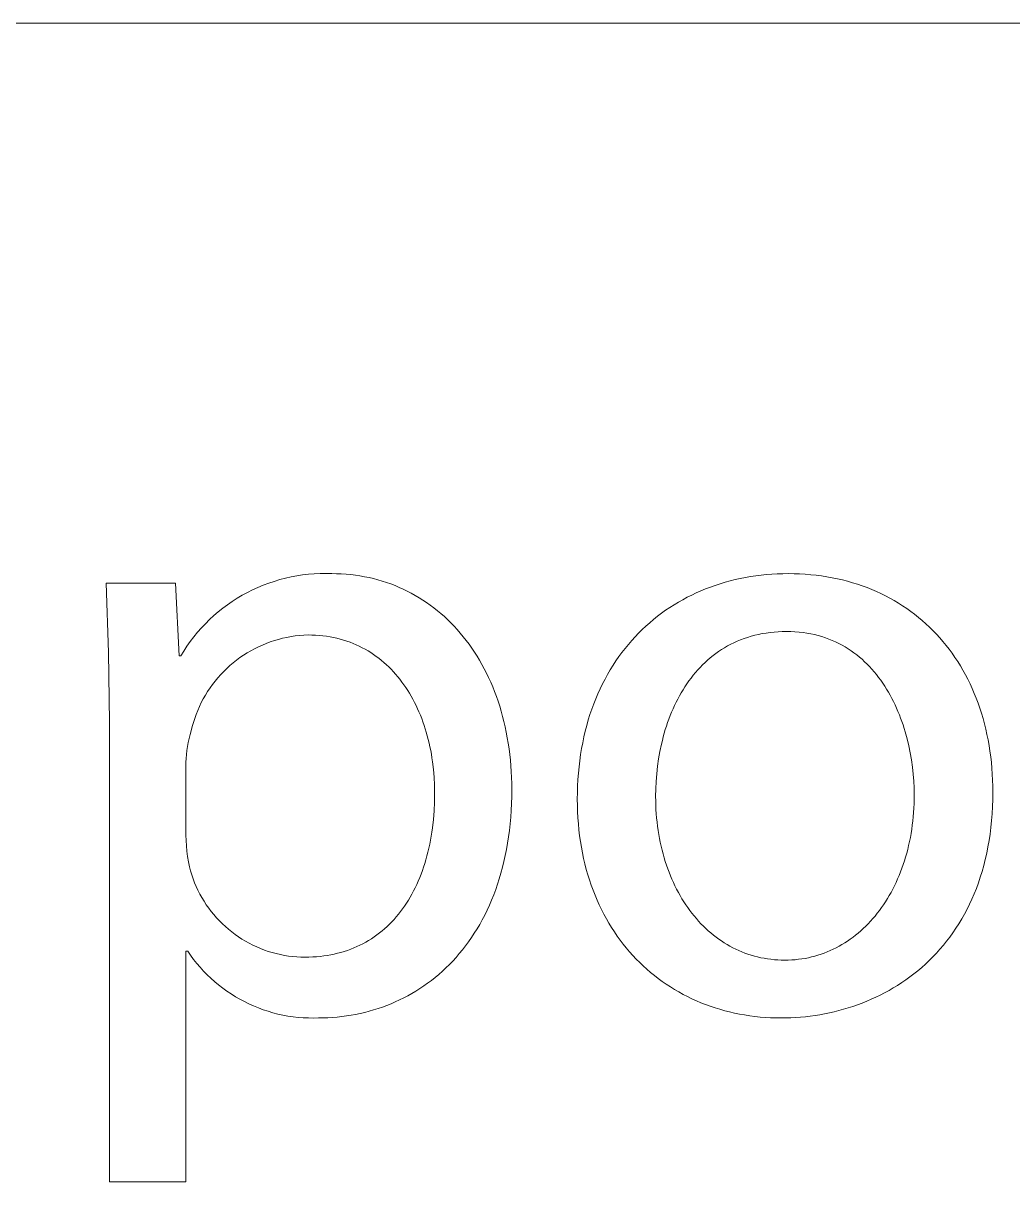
# Model space of a CAD drawing. Header units: millimetres. Extents: x 430 to 4403, y -1522 to 1254.
# Drawn here: x 4228.6 to 4273.4, y -1130.6 to -1078.1 of the extents above; entities that cross this region are included whole.
import ezdxf

# ---------------------------------------------------------------- set-up
doc = ezdxf.new("R2010")
doc.units = ezdxf.units.MM
doc.header["$MEASUREMENT"] = 0
doc.layers.add('Domyślny', color=7, linetype='Continuous', true_color=0x000000)

msp = doc.modelspace()

# ---------------------------------------------------------------- linework, layer by layer
at = {"layer": 'Domyślny', "color": 18, "lineweight": 15, "true_color": 0x000000}
for p, q in [((4399.218, -1078.095), (2901.531, -1078.095)), ((4241.809, -1103.034), (4242.072, -1103.021)), ((4242.072, -1103.021), (4242.336, -1103.018)), ((4242.336, -1103.018), (4242.6, -1103.025)), ((4242.6, -1103.025), (4242.818, -1103.027)), ((4232.49, -1106.603), (4232.386, -1103.461)), ((4232.386, -1103.461), (4235.522, -1103.461)), ((4235.522, -1103.461), (4235.694, -1106.755)), ((4239.5, -1103.551), (4239.747, -1103.458)), ((4239.747, -1103.458), (4239.997, -1103.374)), ((4239.997, -1103.374), (4240.25, -1103.298)), ((4240.25, -1103.298), (4240.505, -1103.232)), ((4240.505, -1103.232), (4240.763, -1103.174)), ((4240.763, -1103.174), (4241.022, -1103.125)), ((4241.022, -1103.125), (4241.283, -1103.085)), ((4241.283, -1103.085), (4241.545, -1103.055)), ((4241.545, -1103.055), (4241.809, -1103.034)), ((4242.818, -1103.027), (4243.033, -1103.036)), ((4243.033, -1103.036), (4243.247, -1103.05)), ((4243.247, -1103.05), (4243.459, -1103.07)), ((4243.459, -1103.07), (4243.669, -1103.095)), ((4243.669, -1103.095), (4243.877, -1103.126)), ((4243.877, -1103.126), (4244.083, -1103.163)), ((4244.083, -1103.163), (4244.287, -1103.205)), ((4244.287, -1103.205), (4244.489, -1103.252)), ((4244.489, -1103.252), (4244.689, -1103.305)), ((4244.689, -1103.305), (4244.886, -1103.363)), ((4244.886, -1103.363), (4245.082, -1103.426)), ((4245.082, -1103.426), (4245.274, -1103.494)), ((4245.274, -1103.494), (4245.465, -1103.568)), ((4259.964, -1103.556), (4260.186, -1103.483)), ((4260.186, -1103.483), (4260.41, -1103.416)), ((4260.41, -1103.416), (4260.636, -1103.354)), ((4260.636, -1103.354), (4260.865, -1103.298)), ((4260.865, -1103.298), (4261.096, -1103.246)), ((4261.096, -1103.246), (4261.33, -1103.2)), ((4261.33, -1103.2), (4261.565, -1103.16)), ((4261.565, -1103.16), (4261.803, -1103.124)), ((4261.803, -1103.124), (4262.043, -1103.094)), ((4262.043, -1103.094), (4262.285, -1103.07)), ((4262.285, -1103.07), (4262.529, -1103.051)), ((4262.529, -1103.051), (4262.774, -1103.037)), ((4262.774, -1103.037), (4263.022, -1103.029)), ((4263.022, -1103.029), (4263.271, -1103.026)), ((4263.271, -1103.026), (4263.529, -1103.029)), ((4263.529, -1103.029), (4263.784, -1103.038)), ((4263.784, -1103.038), (4264.037, -1103.052)), ((4264.037, -1103.052), (4264.286, -1103.072)), ((4264.286, -1103.072), (4264.533, -1103.098)), ((4264.533, -1103.098), (4264.777, -1103.13)), ((4264.777, -1103.13), (4265.018, -1103.167)), ((4265.018, -1103.167), (4265.257, -1103.21)), ((4265.257, -1103.21), (4265.492, -1103.258)), ((4265.492, -1103.258), (4265.724, -1103.311)), ((4265.724, -1103.311), (4265.953, -1103.37)), ((4265.953, -1103.37), (4266.179, -1103.435)), ((4266.179, -1103.435), (4266.402, -1103.504)), ((4266.402, -1103.504), (4266.622, -1103.579)), ((4238.321, -1104.142), (4238.548, -1104.007)), ((4238.548, -1104.007), (4238.78, -1103.881)), ((4238.78, -1103.881), (4239.016, -1103.763)), ((4239.016, -1103.763), (4239.256, -1103.653)), ((4239.256, -1103.653), (4239.5, -1103.551)), ((4245.465, -1103.568), (4245.653, -1103.646)), ((4245.653, -1103.646), (4245.838, -1103.73)), ((4245.838, -1103.73), (4246.021, -1103.819)), ((4246.021, -1103.819), (4246.201, -1103.912)), ((4246.201, -1103.912), (4246.379, -1104.011)), ((4246.379, -1104.011), (4246.554, -1104.114)), ((4258.693, -1104.097), (4258.898, -1103.994)), ((4258.898, -1103.994), (4259.105, -1103.896)), ((4259.105, -1103.896), (4259.316, -1103.803)), ((4259.316, -1103.803), (4259.529, -1103.716)), ((4259.529, -1103.716), (4259.745, -1103.633)), ((4259.745, -1103.633), (4259.964, -1103.556)), ((4266.622, -1103.579), (4266.838, -1103.659)), ((4266.838, -1103.659), (4267.051, -1103.744)), ((4267.051, -1103.744), (4267.261, -1103.834)), ((4267.261, -1103.834), (4267.467, -1103.93)), ((4267.467, -1103.93), (4267.67, -1104.03)), ((4267.67, -1104.03), (4267.869, -1104.135)), ((4237.463, -1104.756), (4237.669, -1104.591)), ((4237.669, -1104.591), (4237.881, -1104.434)), ((4237.881, -1104.434), (4238.099, -1104.284)), ((4238.099, -1104.284), (4238.321, -1104.142)), ((4246.554, -1104.114), (4246.726, -1104.223)), ((4246.726, -1104.223), (4246.895, -1104.336)), ((4246.895, -1104.336), (4247.062, -1104.454)), ((4247.062, -1104.454), (4247.225, -1104.576)), ((4247.225, -1104.576), (4247.386, -1104.703)), ((4257.717, -1104.686), (4257.906, -1104.559)), ((4257.906, -1104.559), (4258.098, -1104.436)), ((4258.098, -1104.436), (4258.293, -1104.318)), ((4258.293, -1104.318), (4258.491, -1104.205)), ((4258.491, -1104.205), (4258.693, -1104.097)), ((4267.869, -1104.135), (4268.065, -1104.245)), ((4268.065, -1104.245), (4268.258, -1104.36)), ((4268.258, -1104.36), (4268.446, -1104.48)), ((4268.446, -1104.48), (4268.632, -1104.605)), ((4236.88, -1105.292), (4237.068, -1105.106)), ((4237.068, -1105.106), (4237.263, -1104.928)), ((4237.263, -1104.928), (4237.463, -1104.756)), ((4247.386, -1104.703), (4247.543, -1104.835)), ((4247.543, -1104.835), (4247.698, -1104.972)), ((4247.698, -1104.972), (4247.849, -1105.112)), ((4247.849, -1105.112), (4247.997, -1105.258)), ((4256.997, -1105.246), (4257.172, -1105.099)), ((4257.172, -1105.099), (4257.35, -1104.957)), ((4257.35, -1104.957), (4257.532, -1104.819)), ((4257.532, -1104.819), (4257.717, -1104.686)), ((4268.632, -1104.605), (4268.813, -1104.734)), ((4268.813, -1104.734), (4268.991, -1104.868)), ((4268.991, -1104.868), (4269.164, -1105.006)), ((4269.164, -1105.006), (4269.334, -1105.149)), ((4236.524, -1105.681), (4236.699, -1105.483)), ((4236.699, -1105.483), (4236.88, -1105.292)), ((4247.997, -1105.258), (4248.142, -1105.408)), ((4248.142, -1105.408), (4248.283, -1105.562)), ((4248.283, -1105.562), (4248.421, -1105.72)), ((4256.495, -1105.717), (4256.659, -1105.555)), ((4256.659, -1105.555), (4256.826, -1105.398)), ((4256.826, -1105.398), (4256.997, -1105.246)), ((4263, -1105.648), (4262.811, -1105.656)), ((4263.192, -1105.645), (4263, -1105.648)), ((4263.384, -1105.648), (4263.192, -1105.645)), ((4269.334, -1105.149), (4269.501, -1105.297)), ((4269.501, -1105.297), (4269.663, -1105.449)), ((4269.663, -1105.449), (4269.821, -1105.605)), ((4269.821, -1105.605), (4269.975, -1105.766)), ((4236.043, -1106.31), (4236.196, -1106.095)), ((4236.196, -1106.095), (4236.357, -1105.885)), ((4236.357, -1105.885), (4236.524, -1105.681)), ((4239.819, -1106.118), (4239.637, -1106.186)), ((4240.003, -1106.057), (4239.819, -1106.118)), ((4240.189, -1106.002), (4240.003, -1106.057)), ((4240.377, -1105.954), (4240.189, -1106.002)), ((4240.566, -1105.912), (4240.377, -1105.954)), ((4240.757, -1105.877), (4240.566, -1105.912)), ((4240.949, -1105.848), (4240.757, -1105.877)), ((4241.141, -1105.826), (4240.949, -1105.848)), ((4241.335, -1105.811), (4241.141, -1105.826)), ((4241.528, -1105.803), (4241.335, -1105.811)), ((4241.7, -1105.805), (4241.528, -1105.803)), ((4241.87, -1105.812), (4241.7, -1105.805)), ((4242.037, -1105.824), (4241.87, -1105.812)), ((4242.201, -1105.841), (4242.037, -1105.824)), ((4242.363, -1105.862), (4242.201, -1105.841)), ((4242.523, -1105.887), (4242.363, -1105.862)), ((4242.68, -1105.918), (4242.523, -1105.887)), ((4242.834, -1105.952), (4242.68, -1105.918)), ((4242.987, -1105.991), (4242.834, -1105.952)), ((4243.136, -1106.034), (4242.987, -1105.991)), ((4243.283, -1106.081), (4243.136, -1106.034)), ((4243.428, -1106.132), (4243.283, -1106.081)), ((4243.57, -1106.188), (4243.428, -1106.132)), ((4248.421, -1105.72), (4248.556, -1105.883)), ((4248.556, -1105.883), (4248.687, -1106.05)), ((4248.687, -1106.05), (4248.815, -1106.221)), ((4256.029, -1106.229), (4256.181, -1106.054)), ((4256.181, -1106.054), (4256.336, -1105.883)), ((4256.336, -1105.883), (4256.495, -1105.717)), ((4260.811, -1106.152), (4260.666, -1106.224)), ((4260.96, -1106.085), (4260.811, -1106.152)), ((4261.112, -1106.022), (4260.96, -1106.085)), ((4261.267, -1105.964), (4261.112, -1106.022)), ((4261.425, -1105.91), (4261.267, -1105.964)), ((4261.587, -1105.861), (4261.425, -1105.91)), ((4261.752, -1105.817), (4261.587, -1105.861)), ((4261.92, -1105.777), (4261.752, -1105.817)), ((4262.092, -1105.743), (4261.92, -1105.777)), ((4262.267, -1105.714), (4262.092, -1105.743)), ((4262.445, -1105.689), (4262.267, -1105.714)), ((4262.626, -1105.67), (4262.445, -1105.689)), ((4262.811, -1105.656), (4262.626, -1105.67)), ((4263.573, -1105.657), (4263.384, -1105.648)), ((4263.758, -1105.672), (4263.573, -1105.657)), ((4263.939, -1105.693), (4263.758, -1105.672)), ((4264.117, -1105.719), (4263.939, -1105.693)), ((4264.291, -1105.75), (4264.117, -1105.719)), ((4264.462, -1105.787), (4264.291, -1105.75)), ((4264.629, -1105.829), (4264.462, -1105.787)), ((4264.793, -1105.876), (4264.629, -1105.829)), ((4264.953, -1105.929), (4264.793, -1105.876)), ((4265.11, -1105.986), (4264.953, -1105.929)), ((4265.263, -1106.048), (4265.11, -1105.986)), ((4265.413, -1106.115), (4265.263, -1106.048)), ((4265.559, -1106.186), (4265.413, -1106.115)), ((4269.975, -1105.766), (4270.126, -1105.931)), ((4270.126, -1105.931), (4270.272, -1106.101)), ((4270.272, -1106.101), (4270.414, -1106.274)), ((4232.532, -1109.745), (4232.49, -1106.603)), ((4235.76, -1106.755), (4235.898, -1106.53)), ((4235.898, -1106.53), (4236.043, -1106.31)), ((4238.77, -1106.616), (4238.606, -1106.72)), ((4238.937, -1106.518), (4238.77, -1106.616)), ((4239.108, -1106.426), (4238.937, -1106.518)), ((4239.282, -1106.34), (4239.108, -1106.426)), ((4239.458, -1106.26), (4239.282, -1106.34)), ((4239.637, -1106.186), (4239.458, -1106.26)), ((4243.709, -1106.247), (4243.57, -1106.188)), ((4243.846, -1106.311), (4243.709, -1106.247)), ((4243.981, -1106.378), (4243.846, -1106.311)), ((4244.113, -1106.449), (4243.981, -1106.378)), ((4244.242, -1106.524), (4244.113, -1106.449)), ((4244.369, -1106.603), (4244.242, -1106.524)), ((4244.493, -1106.685), (4244.369, -1106.603)), ((4244.614, -1106.771), (4244.493, -1106.685)), ((4248.815, -1106.221), (4248.939, -1106.396)), ((4248.939, -1106.396), (4249.06, -1106.576)), ((4249.06, -1106.576), (4249.177, -1106.759)), ((4255.6, -1106.784), (4255.739, -1106.594)), ((4255.739, -1106.594), (4255.882, -1106.41)), ((4255.882, -1106.41), (4256.029, -1106.229)), ((4259.988, -1106.644), (4259.862, -1106.739)), ((4260.117, -1106.552), (4259.988, -1106.644)), ((4260.25, -1106.464), (4260.117, -1106.552)), ((4260.385, -1106.38), (4260.25, -1106.464)), ((4260.524, -1106.3), (4260.385, -1106.38)), ((4260.666, -1106.224), (4260.524, -1106.3)), ((4265.702, -1106.261), (4265.559, -1106.186)), ((4265.842, -1106.341), (4265.702, -1106.261)), ((4265.978, -1106.426), (4265.842, -1106.341)), ((4266.111, -1106.514), (4265.978, -1106.426)), ((4266.241, -1106.606), (4266.111, -1106.514)), ((4266.368, -1106.703), (4266.241, -1106.606)), ((4270.414, -1106.274), (4270.552, -1106.452)), ((4270.552, -1106.452), (4270.685, -1106.634)), ((4270.685, -1106.634), (4270.814, -1106.82)), ((4235.694, -1106.755), (4235.76, -1106.755)), ((4237.99, -1107.19), (4237.847, -1107.321)), ((4238.138, -1107.065), (4237.99, -1107.19)), ((4238.29, -1106.945), (4238.138, -1107.065)), ((4238.446, -1106.83), (4238.29, -1106.945)), ((4238.606, -1106.72), (4238.446, -1106.83)), ((4244.733, -1106.86), (4244.614, -1106.771)), ((4244.849, -1106.953), (4244.733, -1106.86)), ((4244.963, -1107.049), (4244.849, -1106.953)), ((4245.074, -1107.148), (4244.963, -1107.049)), ((4245.183, -1107.251), (4245.074, -1107.148)), ((4249.177, -1106.759), (4249.29, -1106.947)), ((4249.29, -1106.947), (4249.399, -1107.138)), ((4249.399, -1107.138), (4249.505, -1107.334)), ((4255.21, -1107.38), (4255.335, -1107.176)), ((4255.335, -1107.176), (4255.465, -1106.978)), ((4255.465, -1106.978), (4255.6, -1106.784)), ((4259.389, -1107.158), (4259.278, -1107.271)), ((4259.502, -1107.048), (4259.389, -1107.158)), ((4259.619, -1106.941), (4259.502, -1107.048)), ((4259.739, -1106.839), (4259.619, -1106.941)), ((4259.862, -1106.739), (4259.739, -1106.839)), ((4266.491, -1106.802), (4266.368, -1106.703)), ((4266.611, -1106.906), (4266.491, -1106.802)), ((4266.727, -1107.013), (4266.611, -1106.906)), ((4266.841, -1107.124), (4266.727, -1107.013)), ((4266.951, -1107.238), (4266.841, -1107.124)), ((4270.814, -1106.82), (4270.939, -1107.01)), ((4270.939, -1107.01), (4271.06, -1107.204)), ((4271.06, -1107.204), (4271.176, -1107.401)), ((4237.445, -1107.742), (4237.322, -1107.891)), ((4237.574, -1107.597), (4237.445, -1107.742)), ((4237.708, -1107.457), (4237.574, -1107.597)), ((4237.847, -1107.321), (4237.708, -1107.457)), ((4245.288, -1107.357), (4245.183, -1107.251)), ((4245.391, -1107.466), (4245.288, -1107.357)), ((4245.492, -1107.578), (4245.391, -1107.466)), ((4245.59, -1107.694), (4245.492, -1107.578)), ((4245.685, -1107.812), (4245.59, -1107.694)), ((4249.505, -1107.334), (4249.606, -1107.533)), ((4249.606, -1107.533), (4249.704, -1107.736)), ((4249.704, -1107.736), (4249.798, -1107.943)), ((4254.972, -1107.799), (4255.089, -1107.587)), ((4255.089, -1107.587), (4255.21, -1107.38)), ((4258.965, -1107.629), (4258.867, -1107.754)), ((4259.067, -1107.506), (4258.965, -1107.629)), ((4259.171, -1107.387), (4259.067, -1107.506)), ((4259.278, -1107.271), (4259.171, -1107.387)), ((4267.058, -1107.355), (4266.951, -1107.238)), ((4267.162, -1107.475), (4267.058, -1107.355)), ((4267.263, -1107.598), (4267.162, -1107.475)), ((4267.361, -1107.724), (4267.263, -1107.598)), ((4267.455, -1107.853), (4267.361, -1107.724)), ((4271.176, -1107.401), (4271.288, -1107.603)), ((4271.288, -1107.603), (4271.395, -1107.809)), ((4237.09, -1108.202), (4236.982, -1108.363)), ((4237.203, -1108.044), (4237.09, -1108.202)), ((4237.322, -1107.891), (4237.203, -1108.044)), ((4245.777, -1107.933), (4245.685, -1107.812)), ((4245.867, -1108.057), (4245.777, -1107.933)), ((4245.954, -1108.183), (4245.867, -1108.057)), ((4246.038, -1108.313), (4245.954, -1108.183)), ((4249.798, -1107.943), (4249.887, -1108.153)), ((4249.887, -1108.153), (4249.973, -1108.368)), ((4254.651, -1108.462), (4254.753, -1108.237)), ((4254.753, -1108.237), (4254.86, -1108.016)), ((4254.86, -1108.016), (4254.972, -1107.799)), ((4258.591, -1108.147), (4258.505, -1108.284)), ((4258.68, -1108.014), (4258.591, -1108.147)), ((4258.772, -1107.883), (4258.68, -1108.014)), ((4258.867, -1107.754), (4258.772, -1107.883)), ((4267.547, -1107.984), (4267.455, -1107.853)), ((4267.635, -1108.118), (4267.547, -1107.984)), ((4267.721, -1108.254), (4267.635, -1108.118)), ((4267.803, -1108.393), (4267.721, -1108.254)), ((4271.395, -1107.809), (4271.498, -1108.018)), ((4271.498, -1108.018), (4271.596, -1108.231)), ((4271.596, -1108.231), (4271.69, -1108.448)), ((4236.784, -1108.696), (4236.694, -1108.868)), ((4236.88, -1108.528), (4236.784, -1108.696)), ((4236.982, -1108.363), (4236.88, -1108.528)), ((4246.119, -1108.445), (4246.038, -1108.313)), ((4246.198, -1108.579), (4246.119, -1108.445)), ((4246.274, -1108.716), (4246.198, -1108.579)), ((4246.347, -1108.856), (4246.274, -1108.716)), ((4249.973, -1108.368), (4250.054, -1108.585)), ((4250.054, -1108.585), (4250.131, -1108.807)), ((4254.462, -1108.925), (4254.554, -1108.691)), ((4254.554, -1108.691), (4254.651, -1108.462)), ((4258.265, -1108.707), (4258.191, -1108.853)), ((4258.342, -1108.564), (4258.265, -1108.707)), ((4258.422, -1108.422), (4258.342, -1108.564)), ((4258.505, -1108.284), (4258.422, -1108.422)), ((4267.883, -1108.533), (4267.803, -1108.393)), ((4267.959, -1108.676), (4267.883, -1108.533)), ((4268.033, -1108.821), (4267.959, -1108.676)), ((4271.69, -1108.448), (4271.779, -1108.668)), ((4271.779, -1108.668), (4271.863, -1108.892)), ((4236.532, -1109.22), (4236.46, -1109.4)), ((4236.61, -1109.043), (4236.532, -1109.22)), ((4236.694, -1108.868), (4236.61, -1109.043)), ((4246.418, -1108.998), (4246.347, -1108.856)), ((4246.486, -1109.142), (4246.418, -1108.998)), ((4246.55, -1109.289), (4246.486, -1109.142)), ((4246.613, -1109.438), (4246.55, -1109.289)), ((4250.131, -1108.807), (4250.204, -1109.032)), ((4250.204, -1109.032), (4250.273, -1109.26)), ((4250.273, -1109.26), (4250.337, -1109.492)), ((4254.292, -1109.406), (4254.374, -1109.164)), ((4254.374, -1109.164), (4254.462, -1108.925)), ((4257.986, -1109.302), (4257.924, -1109.456)), ((4258.051, -1109.151), (4257.986, -1109.302)), ((4258.12, -1109.001), (4258.051, -1109.151)), ((4258.191, -1108.853), (4258.12, -1109.001)), ((4268.103, -1108.967), (4268.033, -1108.821)), ((4268.171, -1109.115), (4268.103, -1108.967)), ((4268.236, -1109.265), (4268.171, -1109.115)), ((4268.298, -1109.416), (4268.236, -1109.265)), ((4271.863, -1108.892), (4271.942, -1109.119)), ((4271.942, -1109.119), (4272.017, -1109.35)), ((4232.532, -1130.57), (4232.532, -1109.745)), ((4236.335, -1109.767), (4236.283, -1109.954)), ((4236.394, -1109.583), (4236.335, -1109.767)), ((4236.46, -1109.4), (4236.394, -1109.583)), ((4246.672, -1109.588), (4246.613, -1109.438)), ((4246.728, -1109.741), (4246.672, -1109.588)), ((4246.782, -1109.896), (4246.728, -1109.741)), ((4250.337, -1109.492), (4250.397, -1109.728)), ((4250.397, -1109.728), (4250.452, -1109.967)), ((4254.143, -1109.904), (4254.215, -1109.653)), ((4254.215, -1109.653), (4254.292, -1109.406)), ((4257.808, -1109.769), (4257.754, -1109.927)), ((4257.864, -1109.612), (4257.808, -1109.769)), ((4257.924, -1109.456), (4257.864, -1109.612)), ((4268.357, -1109.569), (4268.298, -1109.416)), ((4268.413, -1109.723), (4268.357, -1109.569)), ((4268.466, -1109.878), (4268.413, -1109.723)), ((4272.017, -1109.35), (4272.087, -1109.585)), ((4272.087, -1109.585), (4272.151, -1109.823)), ((4272.151, -1109.823), (4272.211, -1110.064)), ((4236.187, -1110.317), (4236.143, -1110.493)), ((4236.236, -1110.142), (4236.187, -1110.317)), ((4236.283, -1109.954), (4236.236, -1110.142)), ((4246.833, -1110.053), (4246.782, -1109.896)), ((4246.881, -1110.212), (4246.833, -1110.053)), ((4246.926, -1110.373), (4246.881, -1110.212)), ((4250.452, -1109.967), (4250.503, -1110.209)), ((4250.503, -1110.209), (4250.549, -1110.454)), ((4254.016, -1110.419), (4254.077, -1110.16)), ((4254.077, -1110.16), (4254.143, -1109.904)), ((4257.655, -1110.249), (4257.61, -1110.412)), ((4257.703, -1110.088), (4257.655, -1110.249)), ((4257.754, -1109.927), (4257.703, -1110.088)), ((4268.517, -1110.034), (4268.466, -1109.878)), ((4268.565, -1110.191), (4268.517, -1110.034)), ((4268.652, -1110.507), (4268.565, -1110.191)), ((4272.211, -1110.064), (4272.266, -1110.308)), ((4272.266, -1110.308), (4272.316, -1110.556)), ((4236.071, -1110.849), (4236.044, -1111.029)), ((4236.104, -1110.671), (4236.071, -1110.849)), ((4236.143, -1110.493), (4236.104, -1110.671)), ((4246.969, -1110.535), (4246.926, -1110.373)), ((4247.008, -1110.7), (4246.969, -1110.535)), ((4247.045, -1110.865), (4247.008, -1110.7)), ((4247.079, -1111.033), (4247.045, -1110.865)), ((4250.549, -1110.454), (4250.591, -1110.703)), ((4250.591, -1110.703), (4250.628, -1110.954)), ((4253.911, -1110.951), (4253.961, -1110.683)), ((4253.961, -1110.683), (4254.016, -1110.419)), ((4257.528, -1110.741), (4257.458, -1111.075)), ((4257.568, -1110.576), (4257.528, -1110.741)), ((4257.61, -1110.412), (4257.568, -1110.576)), ((4268.729, -1110.825), (4268.652, -1110.507)), ((4268.795, -1111.145), (4268.729, -1110.825)), ((4272.316, -1110.556), (4272.361, -1110.806)), ((4272.361, -1110.806), (4272.401, -1111.06)), ((4236.008, -1111.39), (4235.998, -1111.571)), ((4236.023, -1111.209), (4236.008, -1111.39)), ((4236.044, -1111.029), (4236.023, -1111.209)), ((4247.109, -1111.202), (4247.079, -1111.033)), ((4247.137, -1111.372), (4247.109, -1111.202)), ((4247.162, -1111.544), (4247.137, -1111.372)), ((4250.628, -1110.954), (4250.66, -1111.209)), ((4250.66, -1111.209), (4250.687, -1111.467)), ((4253.827, -1111.499), (4253.866, -1111.223)), ((4253.866, -1111.223), (4253.911, -1110.951)), ((4257.398, -1111.411), (4257.35, -1111.751)), ((4257.458, -1111.075), (4257.398, -1111.411)), ((4268.85, -1111.465), (4268.795, -1111.145)), ((4272.401, -1111.06), (4272.435, -1111.317)), ((4272.435, -1111.317), (4272.465, -1111.578)), ((4235.998, -1111.571), (4235.998, -1114.866)), ((4247.204, -1111.891), (4247.162, -1111.544)), ((4247.233, -1112.243), (4247.204, -1111.891)), ((4250.687, -1111.467), (4250.71, -1111.728)), ((4250.71, -1111.728), (4250.727, -1111.992)), ((4253.767, -1112.063), (4253.795, -1111.779)), ((4253.795, -1111.779), (4253.827, -1111.499)), ((4257.35, -1111.751), (4257.312, -1112.092)), ((4268.895, -1111.785), (4268.85, -1111.465)), ((4268.929, -1112.103), (4268.895, -1111.785)), ((4272.465, -1111.578), (4272.489, -1111.841)), ((4272.489, -1111.841), (4272.508, -1112.107)), ((4247.251, -1112.6), (4247.233, -1112.243)), ((4250.727, -1111.992), (4250.74, -1112.259)), ((4250.74, -1112.259), (4250.747, -1112.529)), ((4253.731, -1112.643), (4253.746, -1112.351)), ((4253.746, -1112.351), (4253.767, -1112.063)), ((4257.286, -1112.435), (4257.27, -1112.778)), ((4257.312, -1112.092), (4257.286, -1112.435)), ((4268.954, -1112.42), (4268.929, -1112.103)), ((4268.968, -1112.732), (4268.954, -1112.42)), ((4272.508, -1112.107), (4272.521, -1112.376)), ((4272.521, -1112.376), (4272.529, -1112.647)), ((4247.257, -1112.96), (4247.251, -1112.6)), ((4247.251, -1113.369), (4247.257, -1112.96)), ((4250.747, -1112.529), (4250.75, -1112.802)), ((4250.75, -1112.802), (4250.747, -1113.123)), ((4253.719, -1113.24), (4253.722, -1112.939)), ((4253.722, -1112.939), (4253.731, -1112.643)), ((4257.27, -1112.778), (4257.264, -1113.12)), ((4268.973, -1113.041), (4268.968, -1112.732)), ((4272.529, -1112.647), (4272.532, -1112.922)), ((4272.532, -1112.922), (4272.529, -1113.253)), ((4247.232, -1113.77), (4247.251, -1113.369)), ((4250.738, -1113.44), (4250.723, -1113.752)), ((4250.747, -1113.123), (4250.738, -1113.44)), ((4253.722, -1113.524), (4253.719, -1113.24)), ((4257.264, -1113.12), (4257.266, -1113.318)), ((4257.266, -1113.318), (4257.272, -1113.513)), ((4257.272, -1113.513), (4257.28, -1113.707)), ((4268.957, -1113.642), (4268.966, -1113.443)), ((4268.966, -1113.443), (4268.971, -1113.243)), ((4268.971, -1113.243), (4268.973, -1113.041)), ((4272.529, -1113.253), (4272.518, -1113.578)), ((4247.201, -1114.162), (4247.232, -1113.77)), ((4250.723, -1113.752), (4250.702, -1114.058)), ((4253.731, -1113.805), (4253.722, -1113.524)), ((4253.745, -1114.082), (4253.731, -1113.805)), ((4257.28, -1113.707), (4257.293, -1113.899)), ((4257.293, -1113.899), (4257.308, -1114.09)), ((4268.908, -1114.226), (4268.928, -1114.033)), ((4268.928, -1114.033), (4268.944, -1113.838)), ((4268.944, -1113.838), (4268.957, -1113.642)), ((4272.5, -1113.897), (4272.476, -1114.21)), ((4272.518, -1113.578), (4272.5, -1113.897)), ((4247.131, -1114.733), (4247.157, -1114.545)), ((4247.157, -1114.545), (4247.201, -1114.162)), ((4250.675, -1114.359), (4250.642, -1114.656)), ((4250.702, -1114.058), (4250.675, -1114.359)), ((4253.765, -1114.356), (4253.745, -1114.082)), ((4253.791, -1114.626), (4253.765, -1114.356)), ((4257.308, -1114.09), (4257.327, -1114.278)), ((4257.327, -1114.278), (4257.35, -1114.465)), ((4257.35, -1114.465), (4257.376, -1114.651)), ((4268.859, -1114.605), (4268.885, -1114.416)), ((4268.885, -1114.416), (4268.908, -1114.226)), ((4272.444, -1114.517), (4272.406, -1114.819)), ((4272.476, -1114.21), (4272.444, -1114.517)), ((4235.998, -1114.866), (4236.006, -1115.108)), ((4247.069, -1115.102), (4247.102, -1114.918)), ((4247.102, -1114.918), (4247.131, -1114.733)), ((4250.604, -1114.947), (4250.56, -1115.233)), ((4250.642, -1114.656), (4250.604, -1114.947)), ((4253.823, -1114.893), (4253.791, -1114.626)), ((4253.86, -1115.157), (4253.823, -1114.893)), ((4257.376, -1114.651), (4257.405, -1114.834)), ((4257.405, -1114.834), (4257.437, -1115.015)), ((4257.437, -1115.015), (4257.473, -1115.194)), ((4268.759, -1115.159), (4268.796, -1114.976)), ((4268.796, -1114.976), (4268.829, -1114.792)), ((4268.829, -1114.792), (4268.859, -1114.605)), ((4272.406, -1114.819), (4272.362, -1115.115)), ((4236.006, -1115.108), (4236.022, -1115.349)), ((4236.022, -1115.349), (4236.045, -1115.59)), ((4236.045, -1115.59), (4236.075, -1115.83)), ((4246.954, -1115.637), (4246.995, -1115.461)), ((4246.995, -1115.461), (4247.034, -1115.283)), ((4247.034, -1115.283), (4247.069, -1115.102)), ((4250.511, -1115.514), (4250.457, -1115.79)), ((4250.56, -1115.233), (4250.511, -1115.514)), ((4253.902, -1115.416), (4253.86, -1115.157)), ((4253.95, -1115.673), (4253.902, -1115.416)), ((4257.473, -1115.194), (4257.512, -1115.371)), ((4257.512, -1115.371), (4257.554, -1115.547)), ((4257.554, -1115.547), (4257.599, -1115.719)), ((4268.63, -1115.692), (4268.676, -1115.517)), ((4268.676, -1115.517), (4268.719, -1115.339)), ((4268.719, -1115.339), (4268.759, -1115.159)), ((4272.311, -1115.405), (4272.254, -1115.69)), ((4272.362, -1115.115), (4272.311, -1115.405)), ((4236.075, -1115.83), (4236.112, -1116.07)), ((4236.112, -1116.07), (4236.157, -1116.308)), ((4246.812, -1116.149), (4246.862, -1115.981)), ((4246.862, -1115.981), (4246.91, -1115.81)), ((4246.91, -1115.81), (4246.954, -1115.637)), ((4250.397, -1116.06), (4250.332, -1116.326)), ((4250.457, -1115.79), (4250.397, -1116.06)), ((4254.003, -1115.925), (4253.95, -1115.673)), ((4254.062, -1116.174), (4254.003, -1115.925)), ((4257.599, -1115.719), (4257.647, -1115.89)), ((4257.647, -1115.89), (4257.698, -1116.059)), ((4257.698, -1116.059), (4257.752, -1116.225)), ((4268.473, -1116.205), (4268.528, -1116.036)), ((4268.528, -1116.036), (4268.581, -1115.865)), ((4268.581, -1115.865), (4268.63, -1115.692)), ((4272.191, -1115.968), (4272.121, -1116.241)), ((4272.254, -1115.69), (4272.191, -1115.968)), ((4236.157, -1116.308), (4236.206, -1116.49)), ((4236.206, -1116.49), (4236.261, -1116.67)), ((4246.582, -1116.794), (4246.644, -1116.637)), ((4246.644, -1116.637), (4246.703, -1116.477)), ((4246.703, -1116.477), (4246.759, -1116.314)), ((4246.759, -1116.314), (4246.812, -1116.149)), ((4250.262, -1116.586), (4250.187, -1116.842)), ((4250.332, -1116.326), (4250.262, -1116.586)), ((4254.125, -1116.419), (4254.062, -1116.174)), ((4254.194, -1116.66), (4254.125, -1116.419)), ((4254.268, -1116.898), (4254.194, -1116.66)), ((4257.752, -1116.225), (4257.81, -1116.389)), ((4257.81, -1116.389), (4257.87, -1116.55)), ((4257.87, -1116.55), (4257.933, -1116.709)), ((4268.288, -1116.695), (4268.353, -1116.534)), ((4268.353, -1116.534), (4268.414, -1116.371)), ((4268.414, -1116.371), (4268.473, -1116.205)), ((4272.046, -1116.509), (4271.965, -1116.771)), ((4272.121, -1116.241), (4272.046, -1116.509)), ((4236.261, -1116.67), (4236.323, -1116.848)), ((4236.323, -1116.848), (4236.39, -1117.023)), ((4236.39, -1117.023), (4236.464, -1117.197)), ((4246.379, -1117.249), (4246.45, -1117.1)), ((4246.45, -1117.1), (4246.517, -1116.949)), ((4246.517, -1116.949), (4246.582, -1116.794)), ((4250.106, -1117.092), (4250.022, -1117.337)), ((4250.187, -1116.842), (4250.106, -1117.092)), ((4254.347, -1117.131), (4254.268, -1116.898)), ((4254.431, -1117.361), (4254.347, -1117.131)), ((4257.933, -1116.709), (4257.999, -1116.865)), ((4257.999, -1116.865), (4258.068, -1117.019)), ((4258.068, -1117.019), (4258.14, -1117.171)), ((4258.14, -1117.171), (4258.215, -1117.319)), ((4268.001, -1117.312), (4268.077, -1117.162)), ((4268.077, -1117.162), (4268.15, -1117.009)), ((4268.15, -1117.009), (4268.221, -1116.853)), ((4268.221, -1116.853), (4268.288, -1116.695)), ((4271.878, -1117.027), (4271.786, -1117.278)), ((4271.965, -1116.771), (4271.878, -1117.027)), ((4236.464, -1117.197), (4236.544, -1117.367)), ((4236.544, -1117.367), (4236.63, -1117.535)), ((4236.63, -1117.535), (4236.721, -1117.7)), ((4236.721, -1117.7), (4236.818, -1117.861)), ((4246.07, -1117.814), (4246.151, -1117.677)), ((4246.151, -1117.677), (4246.23, -1117.538)), ((4246.23, -1117.538), (4246.306, -1117.395)), ((4246.306, -1117.395), (4246.379, -1117.249)), ((4249.932, -1117.577), (4249.838, -1117.813)), ((4250.022, -1117.337), (4249.932, -1117.577)), ((4254.519, -1117.587), (4254.431, -1117.361)), ((4254.612, -1117.809), (4254.519, -1117.587)), ((4258.215, -1117.319), (4258.292, -1117.465)), ((4258.292, -1117.465), (4258.372, -1117.609)), ((4258.372, -1117.609), (4258.455, -1117.749)), ((4267.757, -1117.745), (4267.841, -1117.603)), ((4267.841, -1117.603), (4267.923, -1117.459)), ((4267.923, -1117.459), (4268.001, -1117.312)), ((4271.688, -1117.523), (4271.586, -1117.762)), ((4271.786, -1117.278), (4271.688, -1117.523)), ((4236.818, -1117.861), (4236.921, -1118.019)), ((4236.921, -1118.019), (4237.029, -1118.173)), ((4237.029, -1118.173), (4237.143, -1118.324)), ((4245.716, -1118.33), (4245.808, -1118.206)), ((4245.808, -1118.206), (4245.898, -1118.079)), ((4245.898, -1118.079), (4245.985, -1117.948)), ((4245.985, -1117.948), (4246.07, -1117.814)), ((4249.739, -1118.042), (4249.636, -1118.267)), ((4249.838, -1117.813), (4249.739, -1118.042)), ((4254.711, -1118.027), (4254.612, -1117.809)), ((4254.813, -1118.241), (4254.711, -1118.027)), ((4254.921, -1118.45), (4254.813, -1118.241)), ((4258.455, -1117.749), (4258.54, -1117.887)), ((4258.54, -1117.887), (4258.629, -1118.021)), ((4258.629, -1118.021), (4258.719, -1118.153)), ((4258.719, -1118.153), (4258.813, -1118.282)), ((4267.395, -1118.281), (4267.489, -1118.152)), ((4267.489, -1118.152), (4267.581, -1118.019)), ((4267.581, -1118.019), (4267.67, -1117.884)), ((4267.67, -1117.884), (4267.757, -1117.745)), ((4271.364, -1118.225), (4271.246, -1118.448)), ((4271.477, -1117.996), (4271.364, -1118.225)), ((4271.586, -1117.762), (4271.477, -1117.996)), ((4237.143, -1118.324), (4237.261, -1118.47)), ((4237.261, -1118.47), (4237.385, -1118.612)), ((4237.385, -1118.612), (4237.514, -1118.75)), ((4237.514, -1118.75), (4237.647, -1118.883)), ((4245.318, -1118.795), (4245.422, -1118.683)), ((4245.422, -1118.683), (4245.522, -1118.569)), ((4245.522, -1118.569), (4245.62, -1118.451)), ((4245.62, -1118.451), (4245.716, -1118.33)), ((4249.416, -1118.702), (4249.3, -1118.911)), ((4249.528, -1118.487), (4249.416, -1118.702)), ((4249.636, -1118.267), (4249.528, -1118.487)), ((4255.033, -1118.656), (4254.921, -1118.45)), ((4255.149, -1118.858), (4255.033, -1118.656)), ((4258.813, -1118.282), (4258.908, -1118.408)), ((4258.908, -1118.408), (4259.007, -1118.53)), ((4259.007, -1118.53), (4259.107, -1118.65)), ((4259.107, -1118.65), (4259.211, -1118.766)), ((4259.211, -1118.766), (4259.316, -1118.879)), ((4266.993, -1118.768), (4267.097, -1118.651)), ((4267.097, -1118.651), (4267.199, -1118.531)), ((4267.199, -1118.531), (4267.298, -1118.408)), ((4267.298, -1118.408), (4267.395, -1118.281)), ((4271.123, -1118.666), (4270.995, -1118.878)), ((4271.246, -1118.448), (4271.123, -1118.666)), ((4237.647, -1118.883), (4237.785, -1119.011)), ((4237.785, -1119.011), (4237.927, -1119.134)), ((4237.927, -1119.134), (4238.073, -1119.253)), ((4238.073, -1119.253), (4238.224, -1119.366)), ((4244.762, -1119.299), (4244.879, -1119.205)), ((4244.879, -1119.205), (4244.992, -1119.107)), ((4244.992, -1119.107), (4245.104, -1119.007)), ((4245.104, -1119.007), (4245.212, -1118.902)), ((4245.212, -1118.902), (4245.318, -1118.795)), ((4249.179, -1119.116), (4249.055, -1119.315)), ((4249.3, -1118.911), (4249.179, -1119.116)), ((4255.27, -1119.055), (4255.149, -1118.858)), ((4255.395, -1119.249), (4255.27, -1119.055)), ((4255.524, -1119.438), (4255.395, -1119.249)), ((4259.316, -1118.879), (4259.424, -1118.989)), ((4259.424, -1118.989), (4259.534, -1119.095)), ((4259.534, -1119.095), (4259.647, -1119.198)), ((4259.647, -1119.198), (4259.762, -1119.298)), ((4266.438, -1119.301), (4266.553, -1119.201)), ((4266.553, -1119.201), (4266.666, -1119.098)), ((4266.666, -1119.098), (4266.777, -1118.991)), ((4266.777, -1118.991), (4266.886, -1118.881)), ((4266.886, -1118.881), (4266.993, -1118.768)), ((4270.726, -1119.286), (4270.585, -1119.482)), ((4270.863, -1119.085), (4270.726, -1119.286)), ((4270.995, -1118.878), (4270.863, -1119.085)), ((4238.224, -1119.366), (4238.378, -1119.474)), ((4238.378, -1119.474), (4238.536, -1119.577)), ((4238.536, -1119.577), (4238.698, -1119.674)), ((4238.698, -1119.674), (4238.863, -1119.765)), ((4238.863, -1119.765), (4239.03, -1119.85)), ((4243.875, -1119.854), (4244.009, -1119.785)), ((4244.009, -1119.785), (4244.141, -1119.714)), ((4244.141, -1119.714), (4244.27, -1119.638)), ((4244.27, -1119.638), (4244.397, -1119.559)), ((4244.397, -1119.559), (4244.521, -1119.476)), ((4244.521, -1119.476), (4244.643, -1119.389)), ((4244.643, -1119.389), (4244.762, -1119.299)), ((4248.795, -1119.699), (4248.659, -1119.883)), ((4248.927, -1119.51), (4248.795, -1119.699)), ((4249.055, -1119.315), (4248.927, -1119.51)), ((4255.658, -1119.622), (4255.524, -1119.438)), ((4255.795, -1119.803), (4255.658, -1119.622)), ((4255.937, -1119.979), (4255.795, -1119.803)), ((4259.762, -1119.298), (4259.879, -1119.394)), ((4259.879, -1119.394), (4259.998, -1119.487)), ((4259.998, -1119.487), (4260.12, -1119.576)), ((4260.12, -1119.576), (4260.243, -1119.661)), ((4260.243, -1119.661), (4260.369, -1119.743)), ((4260.369, -1119.743), (4260.497, -1119.821)), ((4265.701, -1119.823), (4265.829, -1119.746)), ((4265.829, -1119.746), (4265.955, -1119.664)), ((4265.955, -1119.664), (4266.079, -1119.579)), ((4266.079, -1119.579), (4266.2, -1119.49)), ((4266.2, -1119.49), (4266.32, -1119.397)), ((4266.32, -1119.397), (4266.438, -1119.301)), ((4270.439, -1119.672), (4270.29, -1119.858)), ((4270.585, -1119.482), (4270.439, -1119.672)), ((4236.078, -1120.118), (4235.998, -1120.118)), ((4235.998, -1120.118), (4235.998, -1130.57)), ((4236.209, -1120.309), (4236.078, -1120.118)), ((4236.347, -1120.495), (4236.209, -1120.309)), ((4239.03, -1119.85), (4239.201, -1119.93)), ((4239.201, -1119.93), (4239.375, -1120.003)), ((4239.375, -1120.003), (4239.55, -1120.071)), ((4239.55, -1120.071), (4239.729, -1120.132)), ((4239.729, -1120.132), (4239.909, -1120.187)), ((4239.909, -1120.187), (4240.091, -1120.236)), ((4240.091, -1120.236), (4240.274, -1120.278)), ((4240.274, -1120.278), (4240.459, -1120.314)), ((4240.459, -1120.314), (4240.645, -1120.343)), ((4242.072, -1120.361), (4242.236, -1120.341)), ((4242.236, -1120.341), (4242.397, -1120.317)), ((4242.397, -1120.317), (4242.555, -1120.289)), ((4242.555, -1120.289), (4242.712, -1120.257)), ((4242.712, -1120.257), (4242.865, -1120.221)), ((4242.865, -1120.221), (4243.017, -1120.18)), ((4243.017, -1120.18), (4243.166, -1120.136)), ((4243.166, -1120.136), (4243.313, -1120.087)), ((4243.313, -1120.087), (4243.457, -1120.035)), ((4243.457, -1120.035), (4243.599, -1119.978)), ((4243.599, -1119.978), (4243.738, -1119.918)), ((4243.738, -1119.918), (4243.875, -1119.854)), ((4248.376, -1120.236), (4248.229, -1120.405)), ((4248.519, -1120.062), (4248.376, -1120.236)), ((4248.659, -1119.883), (4248.519, -1120.062)), ((4256.083, -1120.151), (4255.937, -1119.979)), ((4256.233, -1120.318), (4256.083, -1120.151)), ((4256.386, -1120.481), (4256.233, -1120.318)), ((4260.497, -1119.821), (4260.627, -1119.895)), ((4260.627, -1119.895), (4260.758, -1119.965)), ((4260.758, -1119.965), (4260.892, -1120.032)), ((4260.892, -1120.032), (4261.028, -1120.094)), ((4261.028, -1120.094), (4261.166, -1120.153)), ((4261.166, -1120.153), (4261.305, -1120.207)), ((4261.305, -1120.207), (4261.446, -1120.258)), ((4261.446, -1120.258), (4261.589, -1120.304)), ((4261.589, -1120.304), (4261.734, -1120.346)), ((4264.47, -1120.347), (4264.614, -1120.305)), ((4264.614, -1120.305), (4264.756, -1120.259)), ((4264.756, -1120.259), (4264.896, -1120.209)), ((4264.896, -1120.209), (4265.035, -1120.155)), ((4265.035, -1120.155), (4265.172, -1120.096)), ((4265.172, -1120.096), (4265.307, -1120.034)), ((4265.307, -1120.034), (4265.44, -1119.968)), ((4265.44, -1119.968), (4265.572, -1119.898)), ((4265.572, -1119.898), (4265.701, -1119.823)), ((4269.979, -1120.212), (4269.817, -1120.382)), ((4270.136, -1120.038), (4269.979, -1120.212)), ((4270.29, -1119.858), (4270.136, -1120.038)), ((4236.491, -1120.677), (4236.347, -1120.495)), ((4236.641, -1120.854), (4236.491, -1120.677)), ((4236.798, -1121.025), (4236.641, -1120.854)), ((4240.645, -1120.343), (4240.832, -1120.366)), ((4240.832, -1120.366), (4241.02, -1120.383)), ((4241.02, -1120.383), (4241.208, -1120.393)), ((4241.208, -1120.393), (4241.396, -1120.396)), ((4241.396, -1120.396), (4241.569, -1120.394)), ((4241.569, -1120.394), (4241.739, -1120.387)), ((4241.739, -1120.387), (4241.907, -1120.376)), ((4241.907, -1120.376), (4242.072, -1120.361)), ((4247.926, -1120.728), (4247.769, -1120.882)), ((4248.079, -1120.569), (4247.926, -1120.728)), ((4248.229, -1120.405), (4248.079, -1120.569)), ((4256.544, -1120.64), (4256.386, -1120.481)), ((4256.705, -1120.794), (4256.544, -1120.64)), ((4256.87, -1120.944), (4256.705, -1120.794)), ((4261.734, -1120.346), (4261.881, -1120.384)), ((4261.881, -1120.384), (4262.029, -1120.418)), ((4262.029, -1120.418), (4262.179, -1120.447)), ((4262.179, -1120.447), (4262.331, -1120.472)), ((4262.331, -1120.472), (4262.484, -1120.493)), ((4262.484, -1120.493), (4262.639, -1120.509)), ((4262.639, -1120.509), (4262.795, -1120.52)), ((4262.795, -1120.52), (4262.953, -1120.527)), ((4262.953, -1120.527), (4263.112, -1120.529)), ((4263.112, -1120.529), (4263.269, -1120.527)), ((4263.269, -1120.527), (4263.424, -1120.52)), ((4263.424, -1120.52), (4263.577, -1120.509)), ((4263.577, -1120.509), (4263.73, -1120.493)), ((4263.73, -1120.493), (4263.881, -1120.472)), ((4263.881, -1120.472), (4264.03, -1120.448)), ((4264.03, -1120.448), (4264.178, -1120.419)), ((4264.178, -1120.419), (4264.325, -1120.385)), ((4264.325, -1120.385), (4264.47, -1120.347)), ((4269.312, -1120.858), (4269.137, -1121.007)), ((4269.484, -1120.705), (4269.312, -1120.858)), ((4269.653, -1120.546), (4269.484, -1120.705)), ((4269.817, -1120.382), (4269.653, -1120.546)), ((4236.96, -1121.191), (4236.798, -1121.025)), ((4237.127, -1121.351), (4236.96, -1121.191)), ((4237.3, -1121.506), (4237.127, -1121.351)), ((4247.28, -1121.313), (4247.112, -1121.447)), ((4247.446, -1121.174), (4247.28, -1121.313)), ((4247.609, -1121.031), (4247.446, -1121.174)), ((4247.769, -1120.882), (4247.609, -1121.031)), ((4257.038, -1121.088), (4256.87, -1120.944)), ((4257.21, -1121.229), (4257.038, -1121.088)), ((4257.386, -1121.364), (4257.21, -1121.229)), ((4257.564, -1121.495), (4257.386, -1121.364)), ((4268.778, -1121.288), (4268.594, -1121.421)), ((4268.959, -1121.15), (4268.778, -1121.288)), ((4269.137, -1121.007), (4268.959, -1121.15)), ((4237.479, -1121.654), (4237.3, -1121.506)), ((4237.662, -1121.796), (4237.479, -1121.654)), ((4237.85, -1121.932), (4237.662, -1121.796)), ((4246.589, -1121.817), (4246.41, -1121.93)), ((4246.766, -1121.699), (4246.589, -1121.817)), ((4246.94, -1121.575), (4246.766, -1121.699)), ((4247.112, -1121.447), (4246.94, -1121.575)), ((4257.747, -1121.622), (4257.564, -1121.495)), ((4257.932, -1121.743), (4257.747, -1121.622)), ((4258.121, -1121.86), (4257.932, -1121.743)), ((4258.313, -1121.972), (4258.121, -1121.86)), ((4267.83, -1121.903), (4267.633, -1122.01)), ((4268.025, -1121.79), (4267.83, -1121.903)), ((4268.217, -1121.672), (4268.025, -1121.79)), ((4268.407, -1121.549), (4268.217, -1121.672)), ((4268.594, -1121.421), (4268.407, -1121.549)), ((4238.042, -1122.062), (4237.85, -1121.932)), ((4238.239, -1122.184), (4238.042, -1122.062)), ((4238.439, -1122.3), (4238.239, -1122.184)), ((4238.644, -1122.41), (4238.439, -1122.3)), ((4238.852, -1122.512), (4238.644, -1122.41)), ((4245.478, -1122.421), (4245.286, -1122.504)), ((4245.669, -1122.333), (4245.478, -1122.421)), ((4245.857, -1122.24), (4245.669, -1122.333)), ((4246.044, -1122.142), (4245.857, -1122.24)), ((4246.228, -1122.039), (4246.044, -1122.142)), ((4246.41, -1121.93), (4246.228, -1122.039)), ((4258.508, -1122.079), (4258.313, -1121.972)), ((4258.706, -1122.181), (4258.508, -1122.079)), ((4258.907, -1122.279), (4258.706, -1122.181)), ((4259.11, -1122.371), (4258.907, -1122.279)), ((4259.317, -1122.458), (4259.11, -1122.371)), ((4266.824, -1122.391), (4266.618, -1122.474)), ((4267.03, -1122.303), (4266.824, -1122.391)), ((4267.233, -1122.211), (4267.03, -1122.303)), ((4267.434, -1122.113), (4267.233, -1122.211)), ((4267.633, -1122.01), (4267.434, -1122.113)), ((4239.064, -1122.606), (4238.852, -1122.512)), ((4239.279, -1122.694), (4239.064, -1122.606)), ((4239.496, -1122.774), (4239.279, -1122.694)), ((4239.717, -1122.847), (4239.496, -1122.774)), ((4239.939, -1122.912), (4239.717, -1122.847)), ((4240.164, -1122.969), (4239.939, -1122.912)), ((4243.889, -1122.944), (4243.683, -1122.987)), ((4244.093, -1122.896), (4243.889, -1122.944)), ((4244.296, -1122.844), (4244.093, -1122.896)), ((4244.497, -1122.786), (4244.296, -1122.844)), ((4244.697, -1122.723), (4244.497, -1122.786)), ((4244.895, -1122.655), (4244.697, -1122.723)), ((4245.091, -1122.582), (4244.895, -1122.655)), ((4245.286, -1122.504), (4245.091, -1122.582)), ((4259.526, -1122.541), (4259.317, -1122.458)), ((4259.738, -1122.618), (4259.526, -1122.541)), ((4259.953, -1122.69), (4259.738, -1122.618)), ((4260.17, -1122.757), (4259.953, -1122.69)), ((4260.39, -1122.819), (4260.17, -1122.757)), ((4260.612, -1122.876), (4260.39, -1122.819)), ((4260.837, -1122.927), (4260.612, -1122.876)), ((4261.064, -1122.973), (4260.837, -1122.927)), ((4264.915, -1122.962), (4264.698, -1123.001)), ((4265.132, -1122.918), (4264.915, -1122.962)), ((4265.347, -1122.869), (4265.132, -1122.918)), ((4265.562, -1122.815), (4265.347, -1122.869)), ((4265.776, -1122.757), (4265.562, -1122.815)), ((4265.988, -1122.693), (4265.776, -1122.757)), ((4266.199, -1122.625), (4265.988, -1122.693)), ((4266.409, -1122.552), (4266.199, -1122.625)), ((4266.618, -1122.474), (4266.409, -1122.552)), ((4240.39, -1123.019), (4240.164, -1122.969)), ((4240.618, -1123.061), (4240.39, -1123.019)), ((4240.848, -1123.095), (4240.618, -1123.061)), ((4241.078, -1123.121), (4240.848, -1123.095)), ((4241.309, -1123.14), (4241.078, -1123.121)), ((4241.541, -1123.15), (4241.309, -1123.14)), ((4241.773, -1123.153), (4241.541, -1123.15)), ((4242.005, -1123.148), (4241.773, -1123.153)), ((4242.217, -1123.145), (4242.005, -1123.148)), ((4242.429, -1123.138), (4242.217, -1123.145)), ((4242.64, -1123.125), (4242.429, -1123.138)), ((4242.851, -1123.107), (4242.64, -1123.125)), ((4243.06, -1123.085), (4242.851, -1123.107)), ((4243.269, -1123.057), (4243.06, -1123.085)), ((4243.477, -1123.025), (4243.269, -1123.057)), ((4243.683, -1122.987), (4243.477, -1123.025)), ((4261.293, -1123.014), (4261.064, -1122.973)), ((4261.524, -1123.05), (4261.293, -1123.014)), ((4261.758, -1123.08), (4261.524, -1123.05)), ((4261.993, -1123.105), (4261.758, -1123.08)), ((4262.23, -1123.124), (4261.993, -1123.105)), ((4262.47, -1123.138), (4262.23, -1123.124)), ((4262.711, -1123.146), (4262.47, -1123.138)), ((4262.953, -1123.149), (4262.711, -1123.146)), ((4263.171, -1123.147), (4262.953, -1123.149)), ((4263.39, -1123.14), (4263.171, -1123.147)), ((4263.608, -1123.128), (4263.39, -1123.14)), ((4263.826, -1123.112), (4263.608, -1123.128)), ((4264.045, -1123.092), (4263.826, -1123.112)), ((4264.263, -1123.066), (4264.045, -1123.092)), ((4264.481, -1123.036), (4264.263, -1123.066)), ((4264.698, -1123.001), (4264.481, -1123.036)), ((4235.998, -1130.57), (4232.532, -1130.57))]:
    msp.add_line(p, q, dxfattribs=at)

doc.saveas('drawing.dxf')
